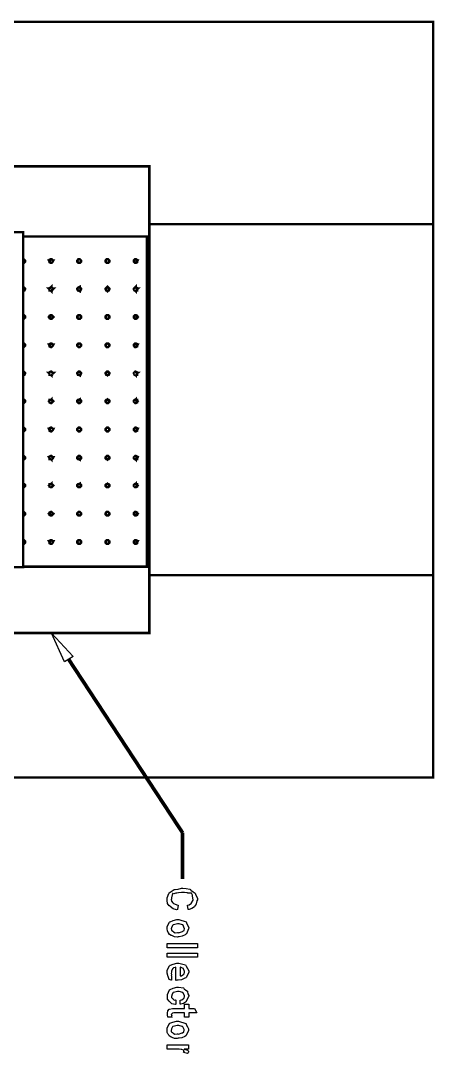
# Model space of a CAD drawing. Extents: x 0.1 to 11.6, y 0.3 to 16.2.
# Drawn here: x 4.23 to 5.35, y 11.129 to 13.928 of the extents above; entities that cross this region are included whole.
import ezdxf

# ---------------------------------------------------------------- set-up
doc = ezdxf.new("R2010")
doc.units = 0
doc.layers.get('0').update_dxf_attribs({"linetype": 'CONTINUOUS'})

msp = doc.modelspace()

# ---------------------------------------------------------------- linework, layer by layer
at = {"color": 0}
for points, const_width in [([(4.57835, 13.3767), (5.34668, 13.3767), (5.34668, 13.925), (2.11165, 13.925), (2.11165, 13.3767), (4.12169, 13.3767)], 0.006667), ([(4.12169, 13.3683), (4.12169, 13.5583), (4.19835, 13.5583), (4.19835, 13.3683), (4.19835, 13.5333), (4.57835, 13.5333), (4.57835, 12.2683), (4.19835, 12.2683), (4.19835, 12.435), (4.19835, 12.245), (4.12169, 12.245), (4.12169, 12.435)], 0.006667), ([(4.19997, 12.4467), (4.23665, 12.4467), (4.23665, 13.355), (4.19997, 13.355)], 0.006667), ([(5.34668, 12.425), (5.34668, 13.3767)], 0.006667), ([(4.23665, 13.3433), (4.57167, 13.3433), (4.57167, 12.4483), (4.23665, 12.4483)], 0.006667), ([(4.23665, 13.2817), (4.23833, 13.2817)], 0.006667), ([(4.23665, 13.2717), (4.23833, 13.2717), (4.24001, 13.2733), (4.24164, 13.275), (4.24164, 13.2783), (4.24001, 13.28), (4.23833, 13.2817), (4.23665, 13.2817)], 0.006667), ([(4.23665, 13.2067), (4.23833, 13.2067)], 0.006667), ([(4.23665, 13.195), (4.23833, 13.1967), (4.24001, 13.1967), (4.24164, 13.2), (4.24164, 13.2017), (4.24001, 13.2033), (4.23833, 13.205), (4.23665, 13.2067)], 0.006667), ([(4.23665, 13.13), (4.23833, 13.13)], 0.006667), ([(4.23665, 13.12), (4.23833, 13.12), (4.24001, 13.1217), (4.24164, 13.1233), (4.24164, 13.125), (4.24164, 13.1267), (4.24001, 13.1283), (4.23833, 13.13), (4.23665, 13.13)], 0.006667), ([(4.23665, 13.0533), (4.23833, 13.0533)], 0.006667), ([(4.23665, 13.0433), (4.23833, 13.0433), (4.24001, 13.045), (4.24164, 13.0467), (4.24164, 13.05), (4.24001, 13.0517), (4.23833, 13.0533), (4.23665, 13.0533)], 0.006667), ([(4.23665, 12.9767), (4.23833, 12.9767)], 0.006667), ([(4.23665, 12.9667), (4.23833, 12.9683), (4.24001, 12.9683), (4.24164, 12.9717), (4.24164, 12.9733), (4.24001, 12.975), (4.23833, 12.9767), (4.23665, 12.9767)], 0.006667), ([(4.23665, 12.9017), (4.23833, 12.9017)], 0.006667), ([(4.23665, 12.8917), (4.23833, 12.8917), (4.24001, 12.8933), (4.24164, 12.895), (4.24164, 12.8967), (4.24164, 12.8983), (4.24001, 12.9), (4.23833, 12.9), (4.23665, 12.9017)], 0.006667), ([(4.23665, 12.825), (4.23833, 12.825)], 0.006667), ([(4.23665, 12.815), (4.23833, 12.815), (4.24001, 12.8167), (4.24164, 12.8184), (4.24164, 12.8217), (4.24001, 12.8233), (4.23833, 12.825), (4.23665, 12.825)], 0.006667), ([(4.23665, 12.7483), (4.23833, 12.7483)], 0.006667), ([(4.23665, 12.7383), (4.23833, 12.74), (4.24001, 12.74), (4.24164, 12.7416), (4.24164, 12.745), (4.24001, 12.7467), (4.23833, 12.7483), (4.23665, 12.7483)], 0.006667), ([(4.23665, 12.6733), (4.23833, 12.6733)], 0.006667), ([(4.23665, 12.6634), (4.23833, 12.6634), (4.24001, 12.665), (4.24164, 12.6667), (4.24164, 12.6683), (4.24164, 12.67), (4.24001, 12.6717), (4.23833, 12.6717), (4.23665, 12.6733)], 0.006667), ([(4.23665, 12.5967), (4.23833, 12.5967)], 0.006667), ([(4.23665, 12.5866), (4.23833, 12.5866), (4.24001, 12.5883), (4.24164, 12.59), (4.24164, 12.5917), (4.24164, 12.5933), (4.24001, 12.595), (4.23833, 12.5967), (4.23665, 12.5967)], 0.006667), ([(4.23665, 12.52), (4.23833, 12.52)], 0.006667), ([(4.23665, 12.51), (4.23833, 12.51), (4.24001, 12.5117), (4.24164, 12.5133), (4.24164, 12.5167), (4.24001, 12.5183), (4.23833, 12.52), (4.23665, 12.52)], 0.006667), ([(4.12169, 12.425), (2.11165, 12.425), (2.11165, 11.8767), (5.34668, 11.8767), (5.34668, 12.425), (4.57835, 12.425)], 0.006667), ([(4.36003, 12.1967), (4.66835, 11.7267)], 0.01), ([(4.66835, 11.7267), (4.66835, 11.6017)], 0.01)]:
    msp.add_lwpolyline(points, dxfattribs=dict(at, const_width=const_width))
at = {"color": 0, "const_width": 0.006667}
for points in [[(4.31332, 13.2817), (4.31168, 13.2817), (4.30832, 13.28), (4.30832, 13.2783), (4.30664, 13.2783), (4.30832, 13.275), (4.30832, 13.2733), (4.31168, 13.2717), (4.31332, 13.2717), (4.315, 13.2733), (4.31668, 13.275), (4.31836, 13.2783), (4.31668, 13.2783), (4.315, 13.28), (4.31332, 13.2817)], [(4.38997, 13.2817), (4.38667, 13.2817), (4.38499, 13.28), (4.38336, 13.2783), (4.38336, 13.275), (4.38499, 13.2733), (4.38667, 13.2717), (4.38997, 13.2717), (4.39165, 13.2733), (4.39333, 13.275), (4.39333, 13.2783), (4.39165, 13.28), (4.38997, 13.2817)], [(4.465, 13.2817), (4.46332, 13.2817), (4.46164, 13.28), (4.46001, 13.2783), (4.46001, 13.275), (4.46164, 13.2733), (4.46332, 13.2717), (4.465, 13.2717), (4.46669, 13.2717), (4.46832, 13.2733), (4.47, 13.275), (4.47, 13.2783), (4.46832, 13.28), (4.46669, 13.2817), (4.465, 13.2817)], [(4.54167, 13.2817), (4.53999, 13.2817), (4.53836, 13.28), (4.53668, 13.2783), (4.53668, 13.275), (4.53836, 13.2733), (4.53999, 13.2717), (4.54167, 13.2717), (4.54497, 13.2733), (4.54497, 13.275), (4.54665, 13.2783), (4.54497, 13.2783), (4.54497, 13.28), (4.54167, 13.2817)], [(4.31332, 13.2067), (4.31168, 13.205), (4.30832, 13.2033), (4.30832, 13.2017), (4.30664, 13.2017), (4.30832, 13.2), (4.30832, 13.1967), (4.31168, 13.1967), (4.31332, 13.195), (4.31332, 13.1967), (4.315, 13.1967), (4.31668, 13.2), (4.31836, 13.2017), (4.31668, 13.2017), (4.315, 13.2033), (4.31332, 13.205), (4.31332, 13.2067)], [(4.54167, 13.2067), (4.53999, 13.205), (4.53836, 13.2033), (4.53668, 13.2017), (4.53668, 13.2), (4.53836, 13.1967), (4.53999, 13.1967), (4.54167, 13.195), (4.54167, 13.1967), (4.54497, 13.1967), (4.54497, 13.2), (4.54665, 13.2017), (4.54497, 13.2017), (4.54497, 13.2033), (4.54167, 13.205), (4.54167, 13.2067)], [(4.38997, 13.2067), (4.38667, 13.205), (4.38499, 13.2033), (4.38336, 13.2017), (4.38336, 13.2), (4.38499, 13.1967), (4.38667, 13.1967), (4.38997, 13.195), (4.38997, 13.1967), (4.39165, 13.1967), (4.39333, 13.2), (4.39333, 13.2017), (4.39165, 13.2033), (4.38997, 13.205), (4.38997, 13.2067)], [(4.465, 13.2067), (4.46332, 13.205), (4.46164, 13.2033), (4.46001, 13.2017), (4.46001, 13.2), (4.46164, 13.1967), (4.46332, 13.1967), (4.465, 13.195), (4.46669, 13.1967), (4.46832, 13.1967), (4.47, 13.2), (4.47, 13.2017), (4.46832, 13.2033), (4.46669, 13.205), (4.465, 13.2067)], [(4.31332, 13.13), (4.31168, 13.13), (4.30832, 13.1283), (4.30832, 13.1267), (4.30664, 13.125), (4.30832, 13.1233), (4.30832, 13.1217), (4.31168, 13.12), (4.31332, 13.12), (4.315, 13.1217), (4.31668, 13.1233), (4.31836, 13.125), (4.31668, 13.1267), (4.315, 13.1283), (4.31332, 13.13)], [(4.38997, 13.13), (4.38667, 13.13), (4.38499, 13.1283), (4.38336, 13.1267), (4.38336, 13.125), (4.38336, 13.1233), (4.38499, 13.1217), (4.38667, 13.12), (4.38997, 13.12), (4.39165, 13.1217), (4.39333, 13.1233), (4.39333, 13.125), (4.39333, 13.1267), (4.39165, 13.1283), (4.38997, 13.13)], [(4.465, 13.13), (4.46332, 13.13), (4.46164, 13.1283), (4.46001, 13.1267), (4.46001, 13.125), (4.46001, 13.1233), (4.46164, 13.1217), (4.46332, 13.12), (4.465, 13.12), (4.46669, 13.12), (4.46832, 13.1217), (4.47, 13.1233), (4.47, 13.125), (4.47, 13.1267), (4.46832, 13.1283), (4.46669, 13.13), (4.465, 13.13)], [(4.54167, 13.13), (4.53999, 13.13), (4.53836, 13.1283), (4.53668, 13.1267), (4.53668, 13.125), (4.53668, 13.1233), (4.53836, 13.1217), (4.53999, 13.12), (4.54167, 13.12), (4.54497, 13.1217), (4.54497, 13.1233), (4.54665, 13.125), (4.54497, 13.1267), (4.54497, 13.1283), (4.54167, 13.13)], [(4.31332, 13.0533), (4.31168, 13.0533), (4.30832, 13.0517), (4.30832, 13.05), (4.30664, 13.05), (4.30832, 13.0467), (4.30832, 13.045), (4.31168, 13.0433), (4.31332, 13.0433), (4.315, 13.045), (4.31668, 13.0467), (4.31836, 13.05), (4.31668, 13.05), (4.315, 13.0517), (4.31332, 13.0533)], [(4.38997, 13.0533), (4.38667, 13.0533), (4.38499, 13.0517), (4.38336, 13.05), (4.38336, 13.0467), (4.38499, 13.045), (4.38667, 13.0433), (4.38997, 13.0433), (4.39165, 13.045), (4.39333, 13.0467), (4.39333, 13.05), (4.39165, 13.0517), (4.38997, 13.0533)], [(4.465, 13.0533), (4.46332, 13.0533), (4.46164, 13.0517), (4.46001, 13.05), (4.46001, 13.0467), (4.46164, 13.045), (4.46332, 13.0433), (4.465, 13.0433), (4.46669, 13.0433), (4.46832, 13.045), (4.47, 13.0467), (4.47, 13.05), (4.46832, 13.0517), (4.46669, 13.0533), (4.465, 13.0533)], [(4.54167, 13.0533), (4.53999, 13.0533), (4.53836, 13.0517), (4.53668, 13.05), (4.53668, 13.0467), (4.53836, 13.045), (4.53999, 13.0433), (4.54167, 13.0433), (4.54497, 13.045), (4.54497, 13.0467), (4.54665, 13.05), (4.54497, 13.05), (4.54497, 13.0517), (4.54167, 13.0533)], [(4.31332, 12.9767), (4.31168, 12.9767), (4.30832, 12.975), (4.30832, 12.9733), (4.30664, 12.9733), (4.30832, 12.9717), (4.30832, 12.9683), (4.31168, 12.9683), (4.31332, 12.9667), (4.31332, 12.9683), (4.315, 12.9683), (4.31668, 12.9717), (4.31836, 12.9733), (4.31668, 12.9733), (4.315, 12.975), (4.31332, 12.9767)], [(4.38997, 12.9767), (4.38667, 12.9767), (4.38499, 12.975), (4.38336, 12.9733), (4.38336, 12.9717), (4.38499, 12.9683), (4.38667, 12.9683), (4.38997, 12.9667), (4.38997, 12.9683), (4.39165, 12.9683), (4.39333, 12.9717), (4.39333, 12.9733), (4.39165, 12.975), (4.38997, 12.9767)], [(4.465, 12.9767), (4.46332, 12.9767), (4.46164, 12.975), (4.46001, 12.9733), (4.46001, 12.9717), (4.46164, 12.9683), (4.46332, 12.9683), (4.465, 12.9667), (4.46669, 12.9683), (4.46832, 12.9683), (4.47, 12.9717), (4.47, 12.9733), (4.46832, 12.975), (4.46669, 12.9767), (4.465, 12.9767)], [(4.54167, 12.9767), (4.53999, 12.9767), (4.53836, 12.975), (4.53668, 12.9733), (4.53668, 12.9717), (4.53836, 12.9683), (4.53999, 12.9683), (4.54167, 12.9667), (4.54167, 12.9683), (4.54497, 12.9683), (4.54497, 12.9717), (4.54665, 12.9733), (4.54497, 12.9733), (4.54497, 12.975), (4.54167, 12.9767)], [(4.31332, 12.9017), (4.31168, 12.9), (4.30832, 12.9), (4.30832, 12.8983), (4.30664, 12.8967), (4.30832, 12.895), (4.30832, 12.8933), (4.31168, 12.8917), (4.31332, 12.8917), (4.315, 12.8933), (4.31668, 12.895), (4.31836, 12.8967), (4.31668, 12.8983), (4.315, 12.9), (4.31332, 12.9), (4.31332, 12.9017)], [(4.38997, 12.9017), (4.38667, 12.9), (4.38499, 12.9), (4.38336, 12.8983), (4.38336, 12.8967), (4.38336, 12.895), (4.38499, 12.8933), (4.38667, 12.8917), (4.38997, 12.8917), (4.39165, 12.8933), (4.39333, 12.895), (4.39333, 12.8967), (4.39333, 12.8983), (4.39165, 12.9), (4.38997, 12.9), (4.38997, 12.9017)], [(4.465, 12.9017), (4.46332, 12.9), (4.46164, 12.9), (4.46001, 12.8983), (4.46001, 12.8967), (4.46001, 12.895), (4.46164, 12.8933), (4.46332, 12.8917), (4.465, 12.8917), (4.46669, 12.8917), (4.46832, 12.8933), (4.47, 12.895), (4.47, 12.8967), (4.47, 12.8983), (4.46832, 12.9), (4.46669, 12.9), (4.465, 12.9017)], [(4.54167, 12.9017), (4.53999, 12.9), (4.53836, 12.9), (4.53668, 12.8983), (4.53668, 12.8967), (4.53668, 12.895), (4.53836, 12.8933), (4.53999, 12.8917), (4.54167, 12.8917), (4.54497, 12.8933), (4.54497, 12.895), (4.54665, 12.8967), (4.54497, 12.8983), (4.54497, 12.9), (4.54167, 12.9), (4.54167, 12.9017)], [(4.31332, 12.825), (4.31168, 12.825), (4.30832, 12.8233), (4.30832, 12.8217), (4.30664, 12.8217), (4.30832, 12.8184), (4.30832, 12.8167), (4.31168, 12.815), (4.31332, 12.815), (4.315, 12.8167), (4.31668, 12.8184), (4.31836, 12.8217), (4.31668, 12.8217), (4.315, 12.8233), (4.31332, 12.825)], [(4.38997, 12.825), (4.38667, 12.825), (4.38499, 12.8233), (4.38336, 12.8217), (4.38336, 12.8184), (4.38499, 12.8167), (4.38667, 12.815), (4.38997, 12.815), (4.39165, 12.8167), (4.39333, 12.8184), (4.39333, 12.8217), (4.39165, 12.8233), (4.38997, 12.825)], [(4.465, 12.825), (4.46332, 12.825), (4.46164, 12.8233), (4.46001, 12.8217), (4.46001, 12.8184), (4.46164, 12.8167), (4.46332, 12.815), (4.465, 12.815), (4.46669, 12.815), (4.46832, 12.8167), (4.47, 12.8184), (4.47, 12.8217), (4.46832, 12.8233), (4.46669, 12.825), (4.465, 12.825)], [(4.54167, 12.825), (4.53999, 12.825), (4.53836, 12.8233), (4.53668, 12.8217), (4.53668, 12.8184), (4.53836, 12.8167), (4.53999, 12.815), (4.54167, 12.815), (4.54497, 12.8167), (4.54497, 12.8184), (4.54665, 12.8217), (4.54497, 12.8217), (4.54497, 12.8233), (4.54167, 12.825)], [(4.31332, 12.7483), (4.31168, 12.7483), (4.30832, 12.7467), (4.30832, 12.745), (4.30664, 12.745), (4.30832, 12.7416), (4.30832, 12.74), (4.31168, 12.74), (4.31332, 12.7383), (4.31332, 12.74), (4.315, 12.74), (4.31668, 12.7416), (4.31836, 12.745), (4.31668, 12.745), (4.315, 12.7467), (4.31332, 12.7483)], [(4.38997, 12.7483), (4.38667, 12.7483), (4.38499, 12.7467), (4.38336, 12.745), (4.38336, 12.7416), (4.38499, 12.74), (4.38667, 12.74), (4.38997, 12.7383), (4.38997, 12.74), (4.39165, 12.74), (4.39333, 12.7416), (4.39333, 12.745), (4.39165, 12.7467), (4.38997, 12.7483)], [(4.465, 12.7483), (4.46332, 12.7483), (4.46164, 12.7467), (4.46001, 12.745), (4.46001, 12.7416), (4.46164, 12.74), (4.46332, 12.74), (4.465, 12.7383), (4.46669, 12.74), (4.46832, 12.74), (4.47, 12.7416), (4.47, 12.745), (4.46832, 12.7467), (4.46669, 12.7483), (4.465, 12.7483)], [(4.54167, 12.7483), (4.53999, 12.7483), (4.53836, 12.7467), (4.53668, 12.745), (4.53668, 12.7416), (4.53836, 12.74), (4.53999, 12.74), (4.54167, 12.7383), (4.54167, 12.74), (4.54497, 12.74), (4.54497, 12.7416), (4.54665, 12.745), (4.54497, 12.745), (4.54497, 12.7467), (4.54167, 12.7483)], [(4.31332, 12.6733), (4.31168, 12.6717), (4.30832, 12.6717), (4.30832, 12.67), (4.30664, 12.6683), (4.30832, 12.6667), (4.30832, 12.665), (4.31168, 12.6634), (4.31332, 12.6634), (4.315, 12.665), (4.31668, 12.6667), (4.31836, 12.6683), (4.31668, 12.67), (4.315, 12.6717), (4.31332, 12.6717), (4.31332, 12.6733)], [(4.38997, 12.6733), (4.38667, 12.6717), (4.38499, 12.6717), (4.38336, 12.67), (4.38336, 12.6683), (4.38336, 12.6667), (4.38499, 12.665), (4.38667, 12.6634), (4.38997, 12.6634), (4.39165, 12.665), (4.39333, 12.6667), (4.39333, 12.6683), (4.39333, 12.67), (4.39165, 12.6717), (4.38997, 12.6717), (4.38997, 12.6733)], [(4.465, 12.6733), (4.46332, 12.6717), (4.46164, 12.6717), (4.46001, 12.67), (4.46001, 12.6683), (4.46001, 12.6667), (4.46164, 12.665), (4.46332, 12.6634), (4.465, 12.6634), (4.46669, 12.6634), (4.46832, 12.665), (4.47, 12.6667), (4.47, 12.6683), (4.47, 12.67), (4.46832, 12.6717), (4.46669, 12.6717), (4.465, 12.6733)], [(4.54167, 12.6733), (4.53999, 12.6717), (4.53836, 12.6717), (4.53668, 12.67), (4.53668, 12.6683), (4.53668, 12.6667), (4.53836, 12.665), (4.53999, 12.6634), (4.54167, 12.6634), (4.54497, 12.665), (4.54497, 12.6667), (4.54665, 12.6683), (4.54497, 12.67), (4.54497, 12.6717), (4.54167, 12.6717), (4.54167, 12.6733)], [(4.31332, 12.5967), (4.31168, 12.5967), (4.30832, 12.595), (4.30832, 12.5933), (4.30664, 12.5917), (4.30832, 12.59), (4.30832, 12.5883), (4.31168, 12.5866), (4.31332, 12.5866), (4.315, 12.5883), (4.31668, 12.59), (4.31836, 12.5917), (4.31668, 12.5933), (4.315, 12.595), (4.31332, 12.5967)], [(4.38997, 12.5967), (4.38667, 12.5967), (4.38499, 12.595), (4.38336, 12.5933), (4.38336, 12.5917), (4.38336, 12.59), (4.38499, 12.5883), (4.38667, 12.5866), (4.38997, 12.5866), (4.39165, 12.5883), (4.39333, 12.59), (4.39333, 12.5917), (4.39333, 12.5933), (4.39165, 12.595), (4.38997, 12.5967)], [(4.465, 12.5967), (4.46332, 12.5967), (4.46164, 12.595), (4.46001, 12.5933), (4.46001, 12.5917), (4.46001, 12.59), (4.46164, 12.5883), (4.46332, 12.5866), (4.465, 12.5866), (4.46669, 12.5866), (4.46832, 12.5883), (4.47, 12.59), (4.47, 12.5917), (4.47, 12.5933), (4.46832, 12.595), (4.46669, 12.5967), (4.465, 12.5967)], [(4.54167, 12.5967), (4.53999, 12.5967), (4.53836, 12.595), (4.53668, 12.5933), (4.53668, 12.5917), (4.53668, 12.59), (4.53836, 12.5883), (4.53999, 12.5866), (4.54167, 12.5866), (4.54497, 12.5883), (4.54497, 12.59), (4.54665, 12.5917), (4.54497, 12.5933), (4.54497, 12.595), (4.54167, 12.5967)], [(4.31332, 12.52), (4.31168, 12.52), (4.30832, 12.5183), (4.30832, 12.5167), (4.30664, 12.5167), (4.30832, 12.5133), (4.30832, 12.5117), (4.31168, 12.51), (4.31332, 12.51), (4.315, 12.5117), (4.31668, 12.5133), (4.31836, 12.5167), (4.31668, 12.5167), (4.315, 12.5183), (4.31332, 12.52)], [(4.38997, 12.52), (4.38667, 12.52), (4.38499, 12.5183), (4.38336, 12.5167), (4.38336, 12.5133), (4.38499, 12.5117), (4.38667, 12.51), (4.38997, 12.51), (4.39165, 12.5117), (4.39333, 12.5133), (4.39333, 12.5167), (4.39165, 12.5183), (4.38997, 12.52)], [(4.465, 12.52), (4.46332, 12.52), (4.46164, 12.5183), (4.46001, 12.5167), (4.46001, 12.5133), (4.46164, 12.5117), (4.46332, 12.51), (4.465, 12.51), (4.46669, 12.51), (4.46832, 12.5117), (4.47, 12.5133), (4.47, 12.5167), (4.46832, 12.5183), (4.46669, 12.52), (4.465, 12.52)], [(4.54167, 12.52), (4.53999, 12.52), (4.53836, 12.5183), (4.53668, 12.5167), (4.53668, 12.5133), (4.53836, 12.5117), (4.53999, 12.51), (4.54167, 12.51), (4.54497, 12.5117), (4.54497, 12.5133), (4.54665, 12.5167), (4.54497, 12.5167), (4.54497, 12.5183), (4.54167, 12.52)]]:
    msp.add_lwpolyline(points, close=True, dxfattribs=at)
at = {"color": 0}
for points in [[(4.34831, 12.19), (4.31332, 12.2683), (4.37169, 12.205), (4.34831, 12.19)], [(4.65668, 11.5303), (4.65451, 11.5186), (4.65224, 11.5179), (4.64258, 11.5208), (4.6351, 11.5273), (4.6339, 11.5285), (4.63211, 11.5289), (4.62761, 11.5352), (4.62674, 11.5432), (4.62674, 11.5459), (4.62674, 11.5502), (4.63108, 11.562), (4.63194, 11.563), (4.63238, 11.564), (4.64529, 11.5727), (4.64692, 11.5732), (4.648, 11.5728), (4.65625, 11.5743), (4.66504, 11.5767), (4.66797, 11.5767), (4.66889, 11.5766), (4.67779, 11.5755), (4.68793, 11.5735), (4.68946, 11.5728), (4.69038, 11.5712), (4.69672, 11.5666), (4.70275, 11.5628), (4.70356, 11.5615), (4.70372, 11.5602), (4.70833, 11.549), (4.70833, 11.5453), (4.70736, 11.5426), (4.70514, 11.5344), (4.7029, 11.5295), (4.70182, 11.5283), (4.70031, 11.5264), (4.69347, 11.5214), (4.68576, 11.5191), (4.68381, 11.5186), (4.68143, 11.5303), (4.68147, 11.5302), (4.68653, 11.5315), (4.69228, 11.5357), (4.69293, 11.5363), (4.69265, 11.5367), (4.69661, 11.5438), (4.69661, 11.5461), (4.69656, 11.5481), (4.69547, 11.5578), (4.69276, 11.5632), (4.69249, 11.563), (4.69097, 11.5626), (4.68294, 11.5632), (4.68186, 11.5635), (4.67969, 11.5635), (4.67329, 11.5645), (4.66926, 11.5652), (4.66797, 11.5652), (4.66542, 11.5649), (4.65767, 11.5641), (4.65306, 11.5634), (4.65192, 11.563), (4.65007, 11.5626), (4.64453, 11.5615), (4.64225, 11.5622), (4.64171, 11.5624), (4.64139, 11.5624), (4.63846, 11.5507), (4.63846, 11.5468), (4.63769, 11.546), (4.63813, 11.541), (4.64225, 11.5369), (4.64301, 11.5361), (4.64356, 11.5352), (4.65517, 11.5305), (4.65668, 11.5303)], [(4.65593, 11.4915), (4.65836, 11.4914), (4.67763, 11.4852), (4.67893, 11.4839), (4.67904, 11.4822), (4.68213, 11.4759), (4.685, 11.4702), (4.685, 11.4683), (4.68479, 11.4661), (4.67865, 11.4527), (4.6774, 11.4516), (4.6754, 11.4502), (4.66743, 11.4462), (4.65944, 11.4451), (4.65679, 11.4451), (4.65479, 11.4442), (4.64675, 11.4444), (4.64068, 11.4475), (4.63965, 11.4479), (4.63775, 11.4483), (4.6326, 11.4514), (4.63064, 11.4555), (4.6301, 11.4564), (4.62929, 11.4566), (4.62722, 11.461), (4.62685, 11.4665), (4.62685, 11.4683), (4.62685, 11.4725), (4.63297, 11.4842), (4.63422, 11.4852), (4.63488, 11.4855), (4.64247, 11.4888), (4.65256, 11.4915), (4.65593, 11.4915)], [(4.65593, 11.48), (4.65435, 11.4797), (4.64361, 11.4773), (4.6429, 11.4768), (4.64199, 11.4761), (4.63857, 11.4703), (4.63857, 11.4683), (4.63786, 11.4673), (4.63813, 11.4628), (4.64214, 11.4604), (4.6429, 11.4598), (4.64333, 11.4586), (4.64817, 11.4559), (4.65429, 11.4566), (4.65636, 11.4566), (4.65756, 11.4559), (4.66818, 11.4595), (4.66894, 11.4601), (4.66922, 11.4599), (4.67225, 11.4622), (4.6735, 11.4668), (4.6735, 11.4683), (4.67307, 11.4686), (4.66971, 11.4762), (4.66894, 11.4768), (4.66818, 11.4772), (4.65896, 11.48), (4.65593, 11.48)], [(4.62696, 11.4262), (4.70856, 11.4264), (4.70856, 11.4149), (4.62696, 11.4147), (4.62696, 11.4262)], [(4.62701, 11.4006), (4.70861, 11.4008), (4.70861, 11.3893), (4.62701, 11.3891), (4.62701, 11.4006)], [(4.63878, 11.3388), (4.63878, 11.3275), (4.63743, 11.3271), (4.63238, 11.3291), (4.63064, 11.3344), (4.6301, 11.3353), (4.62935, 11.3358), (4.62706, 11.3464), (4.62706, 11.3498), (4.62706, 11.3542), (4.63336, 11.3663), (4.63465, 11.3674), (4.63525, 11.3677), (4.64274, 11.3709), (4.65246, 11.3737), (4.65571, 11.3737), (4.65799, 11.3735), (4.67611, 11.3683), (4.6774, 11.3672), (4.67796, 11.3653), (4.68213, 11.3585), (4.68522, 11.3522), (4.68522, 11.35), (4.685, 11.3479), (4.67817, 11.3348), (4.67676, 11.3338), (4.67464, 11.3324), (4.66558, 11.3284), (4.65619, 11.3273), (4.6531, 11.3273), (4.6525, 11.3268), (4.65039, 11.3259), (4.65028, 11.3273), (4.65028, 11.3273), (4.65028, 11.3622), (4.64871, 11.3618), (4.6441, 11.3605), (4.64208, 11.3589), (4.6416, 11.3583), (4.64106, 11.3577), (4.63878, 11.3518), (4.63878, 11.3498), (4.63807, 11.3491), (4.63732, 11.3455), (4.63878, 11.3439), (4.63878, 11.3433), (4.63818, 11.3424), (4.63732, 11.3391), (4.63878, 11.3389), (4.63878, 11.3388)], [(4.662, 11.3622), (4.662, 11.3388), (4.66211, 11.3385), (4.66547, 11.3387), (4.66917, 11.3413), (4.6696, 11.3416), (4.66976, 11.3415), (4.67253, 11.344), (4.67372, 11.3487), (4.67372, 11.3503), (4.67329, 11.3506), (4.67101, 11.358), (4.67046, 11.3585), (4.66976, 11.359), (4.66287, 11.3621), (4.662, 11.3622)], [(4.65039, 11.2734), (4.65039, 11.2619), (4.64789, 11.2613), (4.63949, 11.2631), (4.63428, 11.2683), (4.63325, 11.2693), (4.63172, 11.27), (4.62793, 11.2755), (4.62717, 11.282), (4.62717, 11.2841), (4.62717, 11.2885), (4.63331, 11.3008), (4.63456, 11.3019), (4.63519, 11.3022), (4.64274, 11.3056), (4.65267, 11.3084), (4.65603, 11.3084), (4.65739, 11.3082), (4.67051, 11.306), (4.67165, 11.3056), (4.67258, 11.304), (4.67731, 11.3002), (4.68132, 11.2976), (4.68186, 11.2967), (4.68132, 11.2953), (4.68278, 11.2899), (4.68533, 11.2852), (4.68533, 11.2836), (4.68463, 11.2817), (4.6785, 11.2701), (4.67774, 11.2691), (4.67622, 11.2678), (4.67042, 11.2639), (4.66396, 11.2622), (4.66211, 11.2619), (4.66211, 11.2734), (4.66238, 11.2731), (4.66629, 11.2739), (4.67031, 11.2769), (4.67079, 11.2773), (4.67079, 11.2773), (4.67279, 11.2787), (4.67383, 11.2826), (4.67383, 11.2839), (4.67339, 11.2843), (4.67019, 11.2926), (4.66949, 11.2932), (4.66872, 11.2937), (4.65935, 11.2969), (4.65625, 11.2969), (4.65462, 11.2965), (4.64367, 11.2942), (4.64301, 11.2936), (4.64214, 11.293), (4.63889, 11.2866), (4.63889, 11.2845), (4.63824, 11.2837), (4.63807, 11.2798), (4.64122, 11.2778), (4.64171, 11.2773), (4.64199, 11.2762), (4.64518, 11.2733), (4.64942, 11.2736), (4.65039, 11.2734)], [(4.64008, 11.2268), (4.62836, 11.2268), (4.6281, 11.2271), (4.62728, 11.2331), (4.62728, 11.2351), (4.62728, 11.2374), (4.62853, 11.2437), (4.62879, 11.2442), (4.62879, 11.2442), (4.63249, 11.2485), (4.63292, 11.2487), (4.63292, 11.2487), (4.6409, 11.2501), (4.64356, 11.2501), (4.67393, 11.2501), (4.67393, 11.2618), (4.68544, 11.2618), (4.68544, 11.2501), (4.70042, 11.2503), (4.70671, 11.2388), (4.68544, 11.2386), (4.68544, 11.2268), (4.67393, 11.2268), (4.67393, 11.2386), (4.64572, 11.2386), (4.64475, 11.2382), (4.64133, 11.238), (4.64117, 11.2379), (4.641, 11.2375), (4.63976, 11.2362), (4.63965, 11.2359), (4.639, 11.2357), (4.63758, 11.2339), (4.639, 11.2324), (4.639, 11.2318), (4.63846, 11.2311), (4.63775, 11.2282), (4.63986, 11.2273), (4.64008, 11.2268)], [(4.65528, 11.2162), (4.65771, 11.216), (4.67697, 11.2099), (4.67828, 11.2086), (4.67839, 11.2069), (4.68147, 11.2005), (4.68435, 11.1949), (4.68435, 11.193), (4.68414, 11.1908), (4.678, 11.1774), (4.67676, 11.1763), (4.67475, 11.1749), (4.66678, 11.1709), (4.65881, 11.1698), (4.65614, 11.1698), (4.65414, 11.1688), (4.64611, 11.1691), (4.64003, 11.1722), (4.639, 11.1726), (4.6371, 11.173), (4.63194, 11.1761), (4.62999, 11.1801), (4.62944, 11.181), (4.62864, 11.1813), (4.62657, 11.1857), (4.62619, 11.1912), (4.62619, 11.193), (4.62619, 11.1972), (4.63232, 11.2088), (4.63357, 11.2099), (4.63422, 11.2102), (4.64182, 11.2134), (4.65192, 11.2162), (4.65528, 11.2162)], [(4.65528, 11.2047), (4.65369, 11.2043), (4.64296, 11.202), (4.64225, 11.2014), (4.64133, 11.2008), (4.63792, 11.1949), (4.63792, 11.193), (4.63721, 11.192), (4.63747, 11.1874), (4.6415, 11.1851), (4.64225, 11.1845), (4.64268, 11.1833), (4.64751, 11.1806), (4.65365, 11.1813), (4.65571, 11.1813), (4.6569, 11.1806), (4.66754, 11.1842), (4.66829, 11.1847), (4.66857, 11.1846), (4.6716, 11.1869), (4.67285, 11.1915), (4.67285, 11.193), (4.67242, 11.1933), (4.66906, 11.2009), (4.66829, 11.2014), (4.66754, 11.2019), (4.65831, 11.2047), (4.65528, 11.2047)], [(4.62631, 11.152), (4.68446, 11.152), (4.68446, 11.1405), (4.67296, 11.1405), (4.67367, 11.1398), (4.68169, 11.1375), (4.68207, 11.1373), (4.68246, 11.1369), (4.68446, 11.1348), (4.68446, 11.134), (4.68431, 11.133), (4.68349, 11.1299), (4.68235, 11.1291), (4.68207, 11.1288), (4.67079, 11.1312), (4.67079, 11.1312), (4.67296, 11.1338), (4.67296, 11.1347), (4.67285, 11.1346), (4.67182, 11.1346), (4.67133, 11.1373), (4.67101, 11.1375), (4.67046, 11.1376), (4.66656, 11.1393), (4.66601, 11.1394), (4.66433, 11.1394), (4.65924, 11.1398), (4.65597, 11.1405), (4.65494, 11.1405), (4.62631, 11.1405), (4.62631, 11.152)]]:
    msp.add_lwpolyline(points, close=True, dxfattribs=at)

doc.saveas('drawing.dxf')
